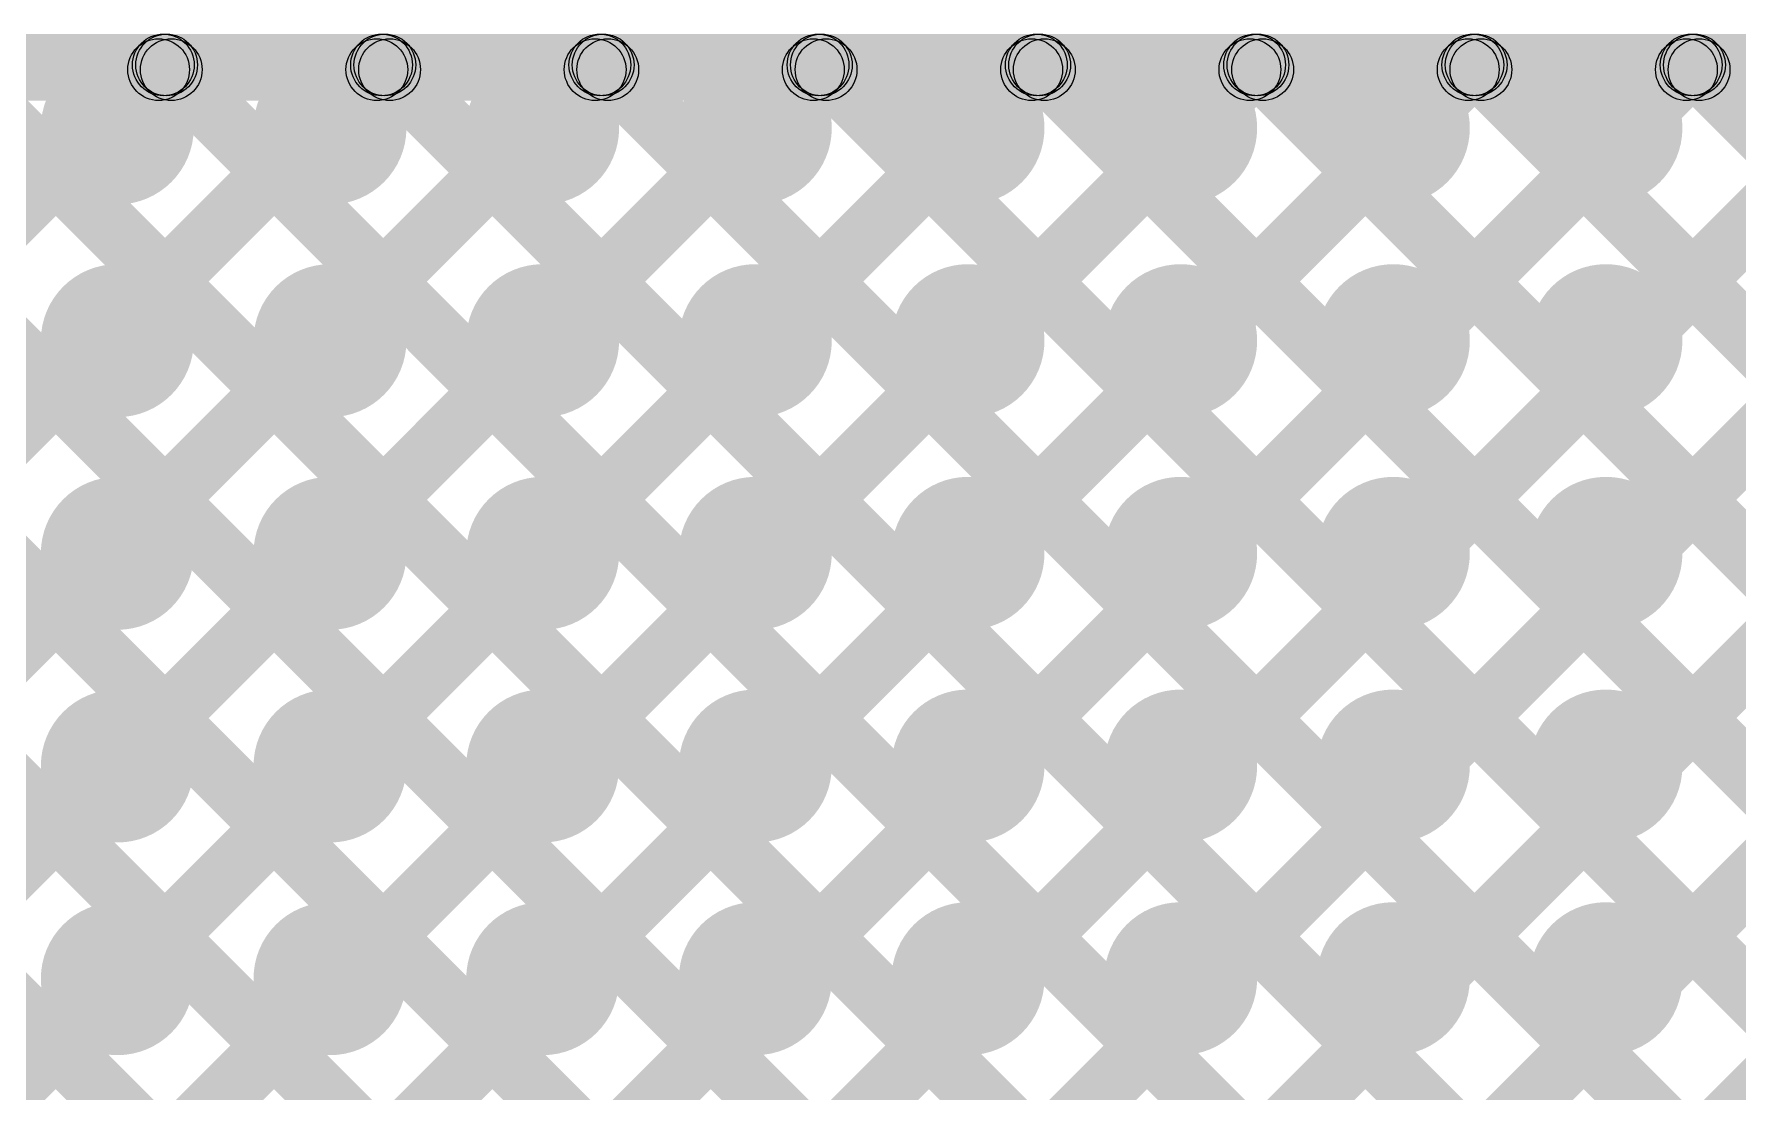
# Model space of a CAD drawing. Header units: millimetres. Extents: x -0.28 to 3.03, y -0.05 to 3.12.
# Drawn here: x 1.2781 to 1.4989, y 2.9665 to 3.1036 of the extents above; entities that cross this region are included whole.
import ezdxf

# ---------------------------------------------------------------- set-up
doc = ezdxf.new("R2010")
doc.units = ezdxf.units.MM
doc.header["$MEASUREMENT"] = 0
for name, color, linetype in [('BottomLayer', 5, 'Continuous'), ('BottomSolder', 6, 'Continuous'), ('TopLayer', 1, 'Continuous'), ('TopSolder', 216, 'Continuous'), ('ViaHoleLayer', 16, 'Continuous')]:
    doc.layers.add(name, color=color, linetype=linetype)

msp = doc.modelspace()

# ---------------------------------------------------------------- hatches: boundary and pattern name
at = {"layer": 'BottomLayer'}
for points in [[(0.05, 3.09561), (0.05, 3.10361), (2.708, 3.10361), (2.708, 3.09561)], [(1.01499, 2.81406), (1.00933, 2.81972), (1.29205, 3.10243), (1.2977, 3.09678)], [(1.01499, 2.78577), (1.00933, 2.79143), (1.32033, 3.10243), (1.32599, 3.09678)], [(1.09573, 2.83823), (1.09007, 2.84389), (1.34862, 3.10243), (1.35427, 3.09678)], [(1.12545, 2.83967), (1.11979, 2.84533), (1.3769, 3.10243), (1.38256, 3.09678)], [(1.15624, 2.84217), (1.15058, 2.84783), (1.40519, 3.10243), (1.41084, 3.09678)], [(1.15106, 3.09678), (1.15672, 3.10243), (1.42267, 2.83648), (1.41701, 2.83083)], [(1.18452, 2.84217), (1.17886, 2.84783), (1.43347, 3.10243), (1.43913, 3.09678)], [(1.17934, 3.09678), (1.185, 3.10243), (1.43274, 2.85469), (1.42708, 2.84904)], [(1.21026, 2.83962), (1.2046, 2.84528), (1.46175, 3.10243), (1.46741, 3.09678)], [(1.20763, 3.09678), (1.21328, 3.10243), (1.44872, 2.86699), (1.44307, 2.86134)], [(1.23854, 2.83962), (1.23288, 2.84528), (1.49004, 3.10243), (1.49569, 3.09678)], [(1.23591, 3.09678), (1.24157, 3.10243), (1.47191, 2.87209), (1.46625, 2.86644)], [(1.2642, 3.09678), (1.26985, 3.10243), (1.52701, 2.84528), (1.52135, 2.83962)], [(1.29365, 2.86645), (1.28799, 2.8721), (1.51832, 3.10243), (1.52398, 3.09678)], [(1.29248, 3.09678), (1.29814, 3.10243), (1.55529, 2.84528), (1.54963, 2.83962)], [(1.31647, 2.86099), (1.31082, 2.86664), (1.54661, 3.10243), (1.55226, 3.09678)], [(1.32076, 3.09678), (1.32642, 3.10243), (1.58103, 2.84783), (1.57537, 2.84217)], [(1.33224, 2.84847), (1.32658, 2.85412), (1.57489, 3.10243), (1.58055, 3.09678)], [(1.34189, 2.80156), (1.33624, 2.80721), (1.63146, 3.10243), (1.63712, 3.09678)], [(1.34207, 2.83001), (1.33641, 2.83567), (1.60318, 3.10243), (1.60883, 3.09678)], [(1.34905, 3.09678), (1.35471, 3.10243), (1.60931, 2.84783), (1.60365, 2.84217)], [(1.37733, 3.09678), (1.38299, 3.10243), (1.99269, 2.49273), (1.98703, 2.48708)], [(1.40562, 3.09678), (1.41127, 3.10243), (2.00683, 2.50688), (2.00118, 2.50122)], [(1.4339, 3.09678), (1.43956, 3.10243), (2.02098, 2.52102), (2.01532, 2.51536)], [(1.46219, 3.09678), (1.46784, 3.10243), (2.01733, 2.55295), (2.01167, 2.54729)], [(1.49047, 3.09678), (1.49613, 3.10243), (2.01873, 2.57983), (2.01308, 2.57417)]]:
    msp.add_hatch(color=5, dxfattribs=at).paths.add_polyline_path(points)
h = msp.add_hatch(color=5, dxfattribs=at)
edge = h.paths.add_edge_path()
edge.add_arc((1.29488, 3.09961), 0.004, 0, 360)
h = msp.add_hatch(color=5, dxfattribs=at)
edge = h.paths.add_edge_path()
edge.add_arc((1.29531, 3.09961), 0.004, 0, 360)
h = msp.add_hatch(color=5, dxfattribs=at)
edge = h.paths.add_edge_path()
edge.add_arc((1.32316, 3.09961), 0.004, 0, 360)
h = msp.add_hatch(color=5, dxfattribs=at)
edge = h.paths.add_edge_path()
edge.add_arc((1.32359, 3.09961), 0.004, 0, 360)
h = msp.add_hatch(color=5, dxfattribs=at)
edge = h.paths.add_edge_path()
edge.add_arc((1.35145, 3.09961), 0.004, 0, 360)
h = msp.add_hatch(color=5, dxfattribs=at)
edge = h.paths.add_edge_path()
edge.add_arc((1.35188, 3.09961), 0.004, 0, 360)
h = msp.add_hatch(color=5, dxfattribs=at)
edge = h.paths.add_edge_path()
edge.add_arc((1.37973, 3.09961), 0.004, 0, 360)
h = msp.add_hatch(color=5, dxfattribs=at)
edge = h.paths.add_edge_path()
edge.add_arc((1.38016, 3.09961), 0.004, 0, 360)
h = msp.add_hatch(color=5, dxfattribs=at)
edge = h.paths.add_edge_path()
edge.add_arc((1.40801, 3.09961), 0.004, 0, 360)
h = msp.add_hatch(color=5, dxfattribs=at)
edge = h.paths.add_edge_path()
edge.add_arc((1.40845, 3.09961), 0.004, 0, 360)
h = msp.add_hatch(color=5, dxfattribs=at)
edge = h.paths.add_edge_path()
edge.add_arc((1.4363, 3.09961), 0.004, 0, 360)
h = msp.add_hatch(color=5, dxfattribs=at)
edge = h.paths.add_edge_path()
edge.add_arc((1.43673, 3.09961), 0.004, 0, 360)
h = msp.add_hatch(color=5, dxfattribs=at)
edge = h.paths.add_edge_path()
edge.add_arc((1.46458, 3.09961), 0.004, 0, 360)
h = msp.add_hatch(color=5, dxfattribs=at)
edge = h.paths.add_edge_path()
edge.add_arc((1.46501, 3.09961), 0.004, 0, 360)
h = msp.add_hatch(color=5, dxfattribs=at)
edge = h.paths.add_edge_path()
edge.add_arc((1.49287, 3.09961), 0.004, 0, 360)
h = msp.add_hatch(color=5, dxfattribs=at)
edge = h.paths.add_edge_path()
edge.add_arc((1.4933, 3.09961), 0.004, 0, 360)
h = msp.add_hatch(color=5, dxfattribs=at)
edge = h.paths.add_edge_path()
edge.add_arc((1.28892, 3.09144), 0.00886, 0, 360)
h = msp.add_hatch(color=5, dxfattribs=at)
edge = h.paths.add_edge_path()
edge.add_arc((1.31648, 3.09144), 0.00886, 0, 360)
h = msp.add_hatch(color=5, dxfattribs=at)
edge = h.paths.add_edge_path()
edge.add_arc((1.34404, 3.09144), 0.00886, 0, 360)
h = msp.add_hatch(color=5, dxfattribs=at)
edge = h.paths.add_edge_path()
edge.add_arc((1.3716, 3.09144), 0.00886, 0, 360)
h = msp.add_hatch(color=5, dxfattribs=at)
edge = h.paths.add_edge_path()
edge.add_arc((1.39916, 3.09144), 0.00886, 0, 360)
h = msp.add_hatch(color=5, dxfattribs=at)
edge = h.paths.add_edge_path()
edge.add_arc((1.42672, 3.09144), 0.00886, 0, 360)
h = msp.add_hatch(color=5, dxfattribs=at)
edge = h.paths.add_edge_path()
edge.add_arc((1.45428, 3.09144), 0.00886, 0, 360)
h = msp.add_hatch(color=5, dxfattribs=at)
edge = h.paths.add_edge_path()
edge.add_arc((1.48183, 3.09144), 0.00886, 0, 360)
h = msp.add_hatch(color=5, dxfattribs=at)
edge = h.paths.add_edge_path()
edge.add_arc((1.28892, 3.06388), 0.00886, 0, 360)
h = msp.add_hatch(color=5, dxfattribs=at)
edge = h.paths.add_edge_path()
edge.add_arc((1.31648, 3.06388), 0.00886, 0, 360)
h = msp.add_hatch(color=5, dxfattribs=at)
edge = h.paths.add_edge_path()
edge.add_arc((1.34404, 3.06388), 0.00886, 0, 360)
h = msp.add_hatch(color=5, dxfattribs=at)
edge = h.paths.add_edge_path()
edge.add_arc((1.3716, 3.06388), 0.00886, 0, 360)
h = msp.add_hatch(color=5, dxfattribs=at)
edge = h.paths.add_edge_path()
edge.add_arc((1.39916, 3.06388), 0.00886, 0, 360)
h = msp.add_hatch(color=5, dxfattribs=at)
edge = h.paths.add_edge_path()
edge.add_arc((1.42672, 3.06388), 0.00886, 0, 360)
h = msp.add_hatch(color=5, dxfattribs=at)
edge = h.paths.add_edge_path()
edge.add_arc((1.45428, 3.06388), 0.00886, 0, 360)
h = msp.add_hatch(color=5, dxfattribs=at)
edge = h.paths.add_edge_path()
edge.add_arc((1.48183, 3.06388), 0.00886, 0, 360)
h = msp.add_hatch(color=5, dxfattribs=at)
edge = h.paths.add_edge_path()
edge.add_arc((1.28892, 3.03632), 0.00886, 0, 360)
h = msp.add_hatch(color=5, dxfattribs=at)
edge = h.paths.add_edge_path()
edge.add_arc((1.31648, 3.03632), 0.00886, 0, 360)
h = msp.add_hatch(color=5, dxfattribs=at)
edge = h.paths.add_edge_path()
edge.add_arc((1.34404, 3.03632), 0.00886, 0, 360)
h = msp.add_hatch(color=5, dxfattribs=at)
edge = h.paths.add_edge_path()
edge.add_arc((1.3716, 3.03632), 0.00886, 0, 360)
h = msp.add_hatch(color=5, dxfattribs=at)
edge = h.paths.add_edge_path()
edge.add_arc((1.39916, 3.03632), 0.00886, 0, 360)
h = msp.add_hatch(color=5, dxfattribs=at)
edge = h.paths.add_edge_path()
edge.add_arc((1.42672, 3.03632), 0.00886, 0, 360)
h = msp.add_hatch(color=5, dxfattribs=at)
edge = h.paths.add_edge_path()
edge.add_arc((1.45428, 3.03632), 0.00886, 0, 360)
h = msp.add_hatch(color=5, dxfattribs=at)
edge = h.paths.add_edge_path()
edge.add_arc((1.48183, 3.03632), 0.00886, 0, 360)
h = msp.add_hatch(color=5, dxfattribs=at)
edge = h.paths.add_edge_path()
edge.add_arc((1.28892, 3.00876), 0.00886, 0, 360)
h = msp.add_hatch(color=5, dxfattribs=at)
edge = h.paths.add_edge_path()
edge.add_arc((1.31648, 3.00876), 0.00886, 0, 360)
h = msp.add_hatch(color=5, dxfattribs=at)
edge = h.paths.add_edge_path()
edge.add_arc((1.34404, 3.00876), 0.00886, 0, 360)
h = msp.add_hatch(color=5, dxfattribs=at)
edge = h.paths.add_edge_path()
edge.add_arc((1.3716, 3.00876), 0.00886, 0, 360)
h = msp.add_hatch(color=5, dxfattribs=at)
edge = h.paths.add_edge_path()
edge.add_arc((1.39916, 3.00876), 0.00886, 0, 360)
h = msp.add_hatch(color=5, dxfattribs=at)
edge = h.paths.add_edge_path()
edge.add_arc((1.42672, 3.00876), 0.00886, 0, 360)
h = msp.add_hatch(color=5, dxfattribs=at)
edge = h.paths.add_edge_path()
edge.add_arc((1.45428, 3.00876), 0.00886, 0, 360)
h = msp.add_hatch(color=5, dxfattribs=at)
edge = h.paths.add_edge_path()
edge.add_arc((1.48183, 3.00876), 0.00886, 0, 360)
h = msp.add_hatch(color=5, dxfattribs=at)
edge = h.paths.add_edge_path()
edge.add_arc((1.28892, 2.9812), 0.00886, 0, 360)
h = msp.add_hatch(color=5, dxfattribs=at)
edge = h.paths.add_edge_path()
edge.add_arc((1.31648, 2.9812), 0.00886, 0, 360)
h = msp.add_hatch(color=5, dxfattribs=at)
edge = h.paths.add_edge_path()
edge.add_arc((1.34404, 2.9812), 0.00886, 0, 360)
h = msp.add_hatch(color=5, dxfattribs=at)
edge = h.paths.add_edge_path()
edge.add_arc((1.3716, 2.9812), 0.00886, 0, 360)
h = msp.add_hatch(color=5, dxfattribs=at)
edge = h.paths.add_edge_path()
edge.add_arc((1.39916, 2.9812), 0.00886, 0, 360)
h = msp.add_hatch(color=5, dxfattribs=at)
edge = h.paths.add_edge_path()
edge.add_arc((1.42672, 2.9812), 0.00886, 0, 360)
h = msp.add_hatch(color=5, dxfattribs=at)
edge = h.paths.add_edge_path()
edge.add_arc((1.45428, 2.9812), 0.00886, 0, 360)
h = msp.add_hatch(color=5, dxfattribs=at)
edge = h.paths.add_edge_path()
edge.add_arc((1.48183, 2.9812), 0.00886, 0, 360)
at = {"layer": 'BottomSolder'}
h = msp.add_hatch(color=6, dxfattribs=at)
edge = h.paths.add_edge_path()
edge.add_arc((1.28892, 3.09144), 0.00991, 0, 360)
h = msp.add_hatch(color=6, dxfattribs=at)
edge = h.paths.add_edge_path()
edge.add_arc((1.31648, 3.09144), 0.00991, 0, 360)
h = msp.add_hatch(color=6, dxfattribs=at)
edge = h.paths.add_edge_path()
edge.add_arc((1.34404, 3.09144), 0.00991, 0, 360)
h = msp.add_hatch(color=6, dxfattribs=at)
edge = h.paths.add_edge_path()
edge.add_arc((1.3716, 3.09144), 0.00991, 0, 360)
h = msp.add_hatch(color=6, dxfattribs=at)
edge = h.paths.add_edge_path()
edge.add_arc((1.39916, 3.09144), 0.00991, 0, 360)
h = msp.add_hatch(color=6, dxfattribs=at)
edge = h.paths.add_edge_path()
edge.add_arc((1.42672, 3.09144), 0.00991, 0, 360)
h = msp.add_hatch(color=6, dxfattribs=at)
edge = h.paths.add_edge_path()
edge.add_arc((1.45428, 3.09144), 0.00991, 0, 360)
h = msp.add_hatch(color=6, dxfattribs=at)
edge = h.paths.add_edge_path()
edge.add_arc((1.48183, 3.09144), 0.00991, 0, 360)
h = msp.add_hatch(color=6, dxfattribs=at)
edge = h.paths.add_edge_path()
edge.add_arc((1.28892, 3.06388), 0.00991, 0, 360)
h = msp.add_hatch(color=6, dxfattribs=at)
edge = h.paths.add_edge_path()
edge.add_arc((1.31648, 3.06388), 0.00991, 0, 360)
h = msp.add_hatch(color=6, dxfattribs=at)
edge = h.paths.add_edge_path()
edge.add_arc((1.34404, 3.06388), 0.00991, 0, 360)
h = msp.add_hatch(color=6, dxfattribs=at)
edge = h.paths.add_edge_path()
edge.add_arc((1.3716, 3.06388), 0.00991, 0, 360)
h = msp.add_hatch(color=6, dxfattribs=at)
edge = h.paths.add_edge_path()
edge.add_arc((1.39916, 3.06388), 0.00991, 0, 360)
h = msp.add_hatch(color=6, dxfattribs=at)
edge = h.paths.add_edge_path()
edge.add_arc((1.42672, 3.06388), 0.00991, 0, 360)
h = msp.add_hatch(color=6, dxfattribs=at)
edge = h.paths.add_edge_path()
edge.add_arc((1.45428, 3.06388), 0.00991, 0, 360)
h = msp.add_hatch(color=6, dxfattribs=at)
edge = h.paths.add_edge_path()
edge.add_arc((1.48183, 3.06388), 0.00991, 0, 360)
h = msp.add_hatch(color=6, dxfattribs=at)
edge = h.paths.add_edge_path()
edge.add_arc((1.28892, 3.03632), 0.00991, 0, 360)
h = msp.add_hatch(color=6, dxfattribs=at)
edge = h.paths.add_edge_path()
edge.add_arc((1.31648, 3.03632), 0.00991, 0, 360)
h = msp.add_hatch(color=6, dxfattribs=at)
edge = h.paths.add_edge_path()
edge.add_arc((1.34404, 3.03632), 0.00991, 0, 360)
h = msp.add_hatch(color=6, dxfattribs=at)
edge = h.paths.add_edge_path()
edge.add_arc((1.3716, 3.03632), 0.00991, 0, 360)
h = msp.add_hatch(color=6, dxfattribs=at)
edge = h.paths.add_edge_path()
edge.add_arc((1.39916, 3.03632), 0.00991, 0, 360)
h = msp.add_hatch(color=6, dxfattribs=at)
edge = h.paths.add_edge_path()
edge.add_arc((1.42672, 3.03632), 0.00991, 0, 360)
h = msp.add_hatch(color=6, dxfattribs=at)
edge = h.paths.add_edge_path()
edge.add_arc((1.45428, 3.03632), 0.00991, 0, 360)
h = msp.add_hatch(color=6, dxfattribs=at)
edge = h.paths.add_edge_path()
edge.add_arc((1.48183, 3.03632), 0.00991, 0, 360)
h = msp.add_hatch(color=6, dxfattribs=at)
edge = h.paths.add_edge_path()
edge.add_arc((1.28892, 3.00876), 0.00991, 0, 360)
h = msp.add_hatch(color=6, dxfattribs=at)
edge = h.paths.add_edge_path()
edge.add_arc((1.31648, 3.00876), 0.00991, 0, 360)
h = msp.add_hatch(color=6, dxfattribs=at)
edge = h.paths.add_edge_path()
edge.add_arc((1.34404, 3.00876), 0.00991, 0, 360)
h = msp.add_hatch(color=6, dxfattribs=at)
edge = h.paths.add_edge_path()
edge.add_arc((1.3716, 3.00876), 0.00991, 0, 360)
h = msp.add_hatch(color=6, dxfattribs=at)
edge = h.paths.add_edge_path()
edge.add_arc((1.39916, 3.00876), 0.00991, 0, 360)
h = msp.add_hatch(color=6, dxfattribs=at)
edge = h.paths.add_edge_path()
edge.add_arc((1.42672, 3.00876), 0.00991, 0, 360)
h = msp.add_hatch(color=6, dxfattribs=at)
edge = h.paths.add_edge_path()
edge.add_arc((1.45428, 3.00876), 0.00991, 0, 360)
h = msp.add_hatch(color=6, dxfattribs=at)
edge = h.paths.add_edge_path()
edge.add_arc((1.48183, 3.00876), 0.00991, 0, 360)
h = msp.add_hatch(color=6, dxfattribs=at)
edge = h.paths.add_edge_path()
edge.add_arc((1.28892, 2.9812), 0.00991, 0, 360)
h = msp.add_hatch(color=6, dxfattribs=at)
edge = h.paths.add_edge_path()
edge.add_arc((1.31648, 2.9812), 0.00991, 0, 360)
h = msp.add_hatch(color=6, dxfattribs=at)
edge = h.paths.add_edge_path()
edge.add_arc((1.34404, 2.9812), 0.00991, 0, 360)
h = msp.add_hatch(color=6, dxfattribs=at)
edge = h.paths.add_edge_path()
edge.add_arc((1.3716, 2.9812), 0.00991, 0, 360)
h = msp.add_hatch(color=6, dxfattribs=at)
edge = h.paths.add_edge_path()
edge.add_arc((1.39916, 2.9812), 0.00991, 0, 360)
h = msp.add_hatch(color=6, dxfattribs=at)
edge = h.paths.add_edge_path()
edge.add_arc((1.42672, 2.9812), 0.00991, 0, 360)
h = msp.add_hatch(color=6, dxfattribs=at)
edge = h.paths.add_edge_path()
edge.add_arc((1.45428, 2.9812), 0.00991, 0, 360)
h = msp.add_hatch(color=6, dxfattribs=at)
edge = h.paths.add_edge_path()
edge.add_arc((1.48183, 2.9812), 0.00991, 0, 360)
at = {"layer": 'TopLayer'}
for points in [[(0.05102, 3.095), (0.05102, 3.103), (2.70902, 3.103), (2.70902, 3.095)], [(1.06948, 2.86856), (1.06383, 2.87421), (1.29144, 3.10183), (1.2971, 3.09617)], [(1.08363, 2.85442), (1.07797, 2.86007), (1.31973, 3.10183), (1.32538, 3.09617)], [(1.09777, 2.84027), (1.09211, 2.84593), (1.34801, 3.10183), (1.35367, 3.09617)], [(1.11191, 2.82613), (1.10625, 2.83179), (1.37629, 3.10183), (1.38195, 3.09617)], [(1.12605, 2.81199), (1.1204, 2.81765), (1.40458, 3.10183), (1.41024, 3.09617)], [(1.1402, 2.79785), (1.13454, 2.8035), (1.43286, 3.10183), (1.43852, 3.09617)], [(1.14983, 2.7792), (1.14417, 2.78485), (1.46115, 3.10183), (1.4668, 3.09617)], [(1.14983, 2.75091), (1.14417, 2.75657), (1.48943, 3.10183), (1.49509, 3.09617)], [(1.15166, 3.09617), (1.15732, 3.10183), (1.42267, 2.83648), (1.41701, 2.83083)], [(1.17995, 3.09617), (1.18561, 3.10183), (1.43274, 2.85469), (1.42708, 2.84904)], [(1.20823, 3.09617), (1.21389, 3.10183), (1.44872, 2.86699), (1.44307, 2.86134)], [(1.23652, 3.09617), (1.24217, 3.10183), (1.47191, 2.87209), (1.46625, 2.86644)], [(1.2648, 3.09617), (1.27046, 3.10183), (2.71185, 1.66043), (2.7062, 1.65478)], [(1.29365, 2.86645), (1.28799, 2.8721), (1.51772, 3.10183), (1.52337, 3.09617)], [(1.29309, 3.09617), (1.29874, 3.10183), (2.71185, 1.68872), (2.7062, 1.68306)], [(1.31647, 2.86099), (1.31082, 2.86664), (1.546, 3.10183), (1.55166, 3.09617)], [(1.32137, 3.09617), (1.32703, 3.10183), (2.71185, 1.717), (2.7062, 1.71135)], [(1.33224, 2.84847), (1.32658, 2.85412), (1.57428, 3.10183), (1.57994, 3.09617)], [(1.34189, 2.80156), (1.33624, 2.80721), (1.63085, 3.10183), (1.63651, 3.09617)], [(1.34207, 2.83001), (1.33641, 2.83567), (1.60257, 3.10183), (1.60823, 3.09617)], [(1.34965, 3.09617), (1.35531, 3.10183), (2.71185, 1.74529), (2.7062, 1.73963)], [(1.37794, 3.09617), (1.3836, 3.10183), (2.71185, 1.77357), (2.7062, 1.76791)], [(1.40622, 3.09617), (1.41188, 3.10183), (2.71185, 1.80186), (2.7062, 1.7962)], [(1.43451, 3.09617), (1.44016, 3.10183), (2.71185, 1.83014), (2.7062, 1.82448)], [(1.46279, 3.09617), (1.46845, 3.10183), (2.71185, 1.85842), (2.7062, 1.85277)], [(1.49108, 3.09617), (1.49673, 3.10183), (2.71185, 1.88671), (2.7062, 1.88105)]]:
    msp.add_hatch(color=1, dxfattribs=at).paths.add_polyline_path(points)
h = msp.add_hatch(color=1, dxfattribs=at)
edge = h.paths.add_edge_path()
edge.add_arc((1.29427, 3.099), 0.004, 0, 360)
h = msp.add_hatch(color=1, dxfattribs=at)
edge = h.paths.add_edge_path()
edge.add_arc((1.29591, 3.099), 0.004, 0, 360)
h = msp.add_hatch(color=1, dxfattribs=at)
edge = h.paths.add_edge_path()
edge.add_arc((1.32255, 3.099), 0.004, 0, 360)
h = msp.add_hatch(color=1, dxfattribs=at)
edge = h.paths.add_edge_path()
edge.add_arc((1.3242, 3.099), 0.004, 0, 360)
h = msp.add_hatch(color=1, dxfattribs=at)
edge = h.paths.add_edge_path()
edge.add_arc((1.35084, 3.099), 0.004, 0, 360)
h = msp.add_hatch(color=1, dxfattribs=at)
edge = h.paths.add_edge_path()
edge.add_arc((1.35248, 3.099), 0.004, 0, 360)
h = msp.add_hatch(color=1, dxfattribs=at)
edge = h.paths.add_edge_path()
edge.add_arc((1.37912, 3.099), 0.004, 0, 360)
h = msp.add_hatch(color=1, dxfattribs=at)
edge = h.paths.add_edge_path()
edge.add_arc((1.38077, 3.099), 0.004, 0, 360)
h = msp.add_hatch(color=1, dxfattribs=at)
edge = h.paths.add_edge_path()
edge.add_arc((1.40741, 3.099), 0.004, 0, 360)
h = msp.add_hatch(color=1, dxfattribs=at)
edge = h.paths.add_edge_path()
edge.add_arc((1.40905, 3.099), 0.004, 0, 360)
h = msp.add_hatch(color=1, dxfattribs=at)
edge = h.paths.add_edge_path()
edge.add_arc((1.43569, 3.099), 0.004, 0, 360)
h = msp.add_hatch(color=1, dxfattribs=at)
edge = h.paths.add_edge_path()
edge.add_arc((1.43734, 3.099), 0.004, 0, 360)
h = msp.add_hatch(color=1, dxfattribs=at)
edge = h.paths.add_edge_path()
edge.add_arc((1.46398, 3.099), 0.004, 0, 360)
h = msp.add_hatch(color=1, dxfattribs=at)
edge = h.paths.add_edge_path()
edge.add_arc((1.46562, 3.099), 0.004, 0, 360)
h = msp.add_hatch(color=1, dxfattribs=at)
edge = h.paths.add_edge_path()
edge.add_arc((1.49226, 3.099), 0.004, 0, 360)
h = msp.add_hatch(color=1, dxfattribs=at)
edge = h.paths.add_edge_path()
edge.add_arc((1.4939, 3.099), 0.004, 0, 360)
h = msp.add_hatch(color=1, dxfattribs=at)
edge = h.paths.add_edge_path()
edge.add_arc((1.28892, 3.09144), 0.00886, 0, 360)
h = msp.add_hatch(color=1, dxfattribs=at)
edge = h.paths.add_edge_path()
edge.add_arc((1.31648, 3.09144), 0.00886, 0, 360)
h = msp.add_hatch(color=1, dxfattribs=at)
edge = h.paths.add_edge_path()
edge.add_arc((1.34404, 3.09144), 0.00886, 0, 360)
h = msp.add_hatch(color=1, dxfattribs=at)
edge = h.paths.add_edge_path()
edge.add_arc((1.3716, 3.09144), 0.00886, 0, 360)
h = msp.add_hatch(color=1, dxfattribs=at)
edge = h.paths.add_edge_path()
edge.add_arc((1.39916, 3.09144), 0.00886, 0, 360)
h = msp.add_hatch(color=1, dxfattribs=at)
edge = h.paths.add_edge_path()
edge.add_arc((1.42672, 3.09144), 0.00886, 0, 360)
h = msp.add_hatch(color=1, dxfattribs=at)
edge = h.paths.add_edge_path()
edge.add_arc((1.45428, 3.09144), 0.00886, 0, 360)
h = msp.add_hatch(color=1, dxfattribs=at)
edge = h.paths.add_edge_path()
edge.add_arc((1.48183, 3.09144), 0.00886, 0, 360)
h = msp.add_hatch(color=1, dxfattribs=at)
edge = h.paths.add_edge_path()
edge.add_arc((1.28892, 3.06388), 0.00886, 0, 360)
h = msp.add_hatch(color=1, dxfattribs=at)
edge = h.paths.add_edge_path()
edge.add_arc((1.31648, 3.06388), 0.00886, 0, 360)
h = msp.add_hatch(color=1, dxfattribs=at)
edge = h.paths.add_edge_path()
edge.add_arc((1.34404, 3.06388), 0.00886, 0, 360)
h = msp.add_hatch(color=1, dxfattribs=at)
edge = h.paths.add_edge_path()
edge.add_arc((1.3716, 3.06388), 0.00886, 0, 360)
h = msp.add_hatch(color=1, dxfattribs=at)
edge = h.paths.add_edge_path()
edge.add_arc((1.39916, 3.06388), 0.00886, 0, 360)
h = msp.add_hatch(color=1, dxfattribs=at)
edge = h.paths.add_edge_path()
edge.add_arc((1.42672, 3.06388), 0.00886, 0, 360)
h = msp.add_hatch(color=1, dxfattribs=at)
edge = h.paths.add_edge_path()
edge.add_arc((1.45428, 3.06388), 0.00886, 0, 360)
h = msp.add_hatch(color=1, dxfattribs=at)
edge = h.paths.add_edge_path()
edge.add_arc((1.48183, 3.06388), 0.00886, 0, 360)
h = msp.add_hatch(color=1, dxfattribs=at)
edge = h.paths.add_edge_path()
edge.add_arc((1.28892, 3.03632), 0.00886, 0, 360)
h = msp.add_hatch(color=1, dxfattribs=at)
edge = h.paths.add_edge_path()
edge.add_arc((1.31648, 3.03632), 0.00886, 0, 360)
h = msp.add_hatch(color=1, dxfattribs=at)
edge = h.paths.add_edge_path()
edge.add_arc((1.34404, 3.03632), 0.00886, 0, 360)
h = msp.add_hatch(color=1, dxfattribs=at)
edge = h.paths.add_edge_path()
edge.add_arc((1.3716, 3.03632), 0.00886, 0, 360)
h = msp.add_hatch(color=1, dxfattribs=at)
edge = h.paths.add_edge_path()
edge.add_arc((1.39916, 3.03632), 0.00886, 0, 360)
h = msp.add_hatch(color=1, dxfattribs=at)
edge = h.paths.add_edge_path()
edge.add_arc((1.42672, 3.03632), 0.00886, 0, 360)
h = msp.add_hatch(color=1, dxfattribs=at)
edge = h.paths.add_edge_path()
edge.add_arc((1.45428, 3.03632), 0.00886, 0, 360)
h = msp.add_hatch(color=1, dxfattribs=at)
edge = h.paths.add_edge_path()
edge.add_arc((1.48183, 3.03632), 0.00886, 0, 360)
h = msp.add_hatch(color=1, dxfattribs=at)
edge = h.paths.add_edge_path()
edge.add_arc((1.28892, 3.00876), 0.00886, 0, 360)
h = msp.add_hatch(color=1, dxfattribs=at)
edge = h.paths.add_edge_path()
edge.add_arc((1.31648, 3.00876), 0.00886, 0, 360)
h = msp.add_hatch(color=1, dxfattribs=at)
edge = h.paths.add_edge_path()
edge.add_arc((1.34404, 3.00876), 0.00886, 0, 360)
h = msp.add_hatch(color=1, dxfattribs=at)
edge = h.paths.add_edge_path()
edge.add_arc((1.3716, 3.00876), 0.00886, 0, 360)
h = msp.add_hatch(color=1, dxfattribs=at)
edge = h.paths.add_edge_path()
edge.add_arc((1.39916, 3.00876), 0.00886, 0, 360)
h = msp.add_hatch(color=1, dxfattribs=at)
edge = h.paths.add_edge_path()
edge.add_arc((1.42672, 3.00876), 0.00886, 0, 360)
h = msp.add_hatch(color=1, dxfattribs=at)
edge = h.paths.add_edge_path()
edge.add_arc((1.45428, 3.00876), 0.00886, 0, 360)
h = msp.add_hatch(color=1, dxfattribs=at)
edge = h.paths.add_edge_path()
edge.add_arc((1.48183, 3.00876), 0.00886, 0, 360)
h = msp.add_hatch(color=1, dxfattribs=at)
edge = h.paths.add_edge_path()
edge.add_arc((1.28892, 2.9812), 0.00886, 0, 360)
h = msp.add_hatch(color=1, dxfattribs=at)
edge = h.paths.add_edge_path()
edge.add_arc((1.31648, 2.9812), 0.00886, 0, 360)
h = msp.add_hatch(color=1, dxfattribs=at)
edge = h.paths.add_edge_path()
edge.add_arc((1.34404, 2.9812), 0.00886, 0, 360)
h = msp.add_hatch(color=1, dxfattribs=at)
edge = h.paths.add_edge_path()
edge.add_arc((1.3716, 2.9812), 0.00886, 0, 360)
h = msp.add_hatch(color=1, dxfattribs=at)
edge = h.paths.add_edge_path()
edge.add_arc((1.39916, 2.9812), 0.00886, 0, 360)
h = msp.add_hatch(color=1, dxfattribs=at)
edge = h.paths.add_edge_path()
edge.add_arc((1.42672, 2.9812), 0.00886, 0, 360)
h = msp.add_hatch(color=1, dxfattribs=at)
edge = h.paths.add_edge_path()
edge.add_arc((1.45428, 2.9812), 0.00886, 0, 360)
h = msp.add_hatch(color=1, dxfattribs=at)
edge = h.paths.add_edge_path()
edge.add_arc((1.48183, 2.9812), 0.00886, 0, 360)
at = {"layer": 'TopSolder'}
h = msp.add_hatch(color=216, dxfattribs=at)
edge = h.paths.add_edge_path()
edge.add_arc((1.28892, 3.09144), 0.00991, 0, 360)
h = msp.add_hatch(color=216, dxfattribs=at)
edge = h.paths.add_edge_path()
edge.add_arc((1.31648, 3.09144), 0.00991, 0, 360)
h = msp.add_hatch(color=216, dxfattribs=at)
edge = h.paths.add_edge_path()
edge.add_arc((1.34404, 3.09144), 0.00991, 0, 360)
h = msp.add_hatch(color=216, dxfattribs=at)
edge = h.paths.add_edge_path()
edge.add_arc((1.3716, 3.09144), 0.00991, 0, 360)
h = msp.add_hatch(color=216, dxfattribs=at)
edge = h.paths.add_edge_path()
edge.add_arc((1.39916, 3.09144), 0.00991, 0, 360)
h = msp.add_hatch(color=216, dxfattribs=at)
edge = h.paths.add_edge_path()
edge.add_arc((1.42672, 3.09144), 0.00991, 0, 360)
h = msp.add_hatch(color=216, dxfattribs=at)
edge = h.paths.add_edge_path()
edge.add_arc((1.45428, 3.09144), 0.00991, 0, 360)
h = msp.add_hatch(color=216, dxfattribs=at)
edge = h.paths.add_edge_path()
edge.add_arc((1.48183, 3.09144), 0.00991, 0, 360)
h = msp.add_hatch(color=216, dxfattribs=at)
edge = h.paths.add_edge_path()
edge.add_arc((1.28892, 3.06388), 0.00991, 0, 360)
h = msp.add_hatch(color=216, dxfattribs=at)
edge = h.paths.add_edge_path()
edge.add_arc((1.31648, 3.06388), 0.00991, 0, 360)
h = msp.add_hatch(color=216, dxfattribs=at)
edge = h.paths.add_edge_path()
edge.add_arc((1.34404, 3.06388), 0.00991, 0, 360)
h = msp.add_hatch(color=216, dxfattribs=at)
edge = h.paths.add_edge_path()
edge.add_arc((1.3716, 3.06388), 0.00991, 0, 360)
h = msp.add_hatch(color=216, dxfattribs=at)
edge = h.paths.add_edge_path()
edge.add_arc((1.39916, 3.06388), 0.00991, 0, 360)
h = msp.add_hatch(color=216, dxfattribs=at)
edge = h.paths.add_edge_path()
edge.add_arc((1.42672, 3.06388), 0.00991, 0, 360)
h = msp.add_hatch(color=216, dxfattribs=at)
edge = h.paths.add_edge_path()
edge.add_arc((1.45428, 3.06388), 0.00991, 0, 360)
h = msp.add_hatch(color=216, dxfattribs=at)
edge = h.paths.add_edge_path()
edge.add_arc((1.48183, 3.06388), 0.00991, 0, 360)
h = msp.add_hatch(color=216, dxfattribs=at)
edge = h.paths.add_edge_path()
edge.add_arc((1.28892, 3.03632), 0.00991, 0, 360)
h = msp.add_hatch(color=216, dxfattribs=at)
edge = h.paths.add_edge_path()
edge.add_arc((1.31648, 3.03632), 0.00991, 0, 360)
h = msp.add_hatch(color=216, dxfattribs=at)
edge = h.paths.add_edge_path()
edge.add_arc((1.34404, 3.03632), 0.00991, 0, 360)
h = msp.add_hatch(color=216, dxfattribs=at)
edge = h.paths.add_edge_path()
edge.add_arc((1.3716, 3.03632), 0.00991, 0, 360)
h = msp.add_hatch(color=216, dxfattribs=at)
edge = h.paths.add_edge_path()
edge.add_arc((1.39916, 3.03632), 0.00991, 0, 360)
h = msp.add_hatch(color=216, dxfattribs=at)
edge = h.paths.add_edge_path()
edge.add_arc((1.42672, 3.03632), 0.00991, 0, 360)
h = msp.add_hatch(color=216, dxfattribs=at)
edge = h.paths.add_edge_path()
edge.add_arc((1.45428, 3.03632), 0.00991, 0, 360)
h = msp.add_hatch(color=216, dxfattribs=at)
edge = h.paths.add_edge_path()
edge.add_arc((1.48183, 3.03632), 0.00991, 0, 360)
h = msp.add_hatch(color=216, dxfattribs=at)
edge = h.paths.add_edge_path()
edge.add_arc((1.28892, 3.00876), 0.00991, 0, 360)
h = msp.add_hatch(color=216, dxfattribs=at)
edge = h.paths.add_edge_path()
edge.add_arc((1.31648, 3.00876), 0.00991, 0, 360)
h = msp.add_hatch(color=216, dxfattribs=at)
edge = h.paths.add_edge_path()
edge.add_arc((1.34404, 3.00876), 0.00991, 0, 360)
h = msp.add_hatch(color=216, dxfattribs=at)
edge = h.paths.add_edge_path()
edge.add_arc((1.3716, 3.00876), 0.00991, 0, 360)
h = msp.add_hatch(color=216, dxfattribs=at)
edge = h.paths.add_edge_path()
edge.add_arc((1.39916, 3.00876), 0.00991, 0, 360)
h = msp.add_hatch(color=216, dxfattribs=at)
edge = h.paths.add_edge_path()
edge.add_arc((1.42672, 3.00876), 0.00991, 0, 360)
h = msp.add_hatch(color=216, dxfattribs=at)
edge = h.paths.add_edge_path()
edge.add_arc((1.45428, 3.00876), 0.00991, 0, 360)
h = msp.add_hatch(color=216, dxfattribs=at)
edge = h.paths.add_edge_path()
edge.add_arc((1.48183, 3.00876), 0.00991, 0, 360)
h = msp.add_hatch(color=216, dxfattribs=at)
edge = h.paths.add_edge_path()
edge.add_arc((1.28892, 2.9812), 0.00991, 0, 360)
h = msp.add_hatch(color=216, dxfattribs=at)
edge = h.paths.add_edge_path()
edge.add_arc((1.31648, 2.9812), 0.00991, 0, 360)
h = msp.add_hatch(color=216, dxfattribs=at)
edge = h.paths.add_edge_path()
edge.add_arc((1.34404, 2.9812), 0.00991, 0, 360)
h = msp.add_hatch(color=216, dxfattribs=at)
edge = h.paths.add_edge_path()
edge.add_arc((1.3716, 2.9812), 0.00991, 0, 360)
h = msp.add_hatch(color=216, dxfattribs=at)
edge = h.paths.add_edge_path()
edge.add_arc((1.39916, 2.9812), 0.00991, 0, 360)
h = msp.add_hatch(color=216, dxfattribs=at)
edge = h.paths.add_edge_path()
edge.add_arc((1.42672, 2.9812), 0.00991, 0, 360)
h = msp.add_hatch(color=216, dxfattribs=at)
edge = h.paths.add_edge_path()
edge.add_arc((1.45428, 2.9812), 0.00991, 0, 360)
h = msp.add_hatch(color=216, dxfattribs=at)
edge = h.paths.add_edge_path()
edge.add_arc((1.48183, 2.9812), 0.00991, 0, 360)
at = {"layer": 'ViaHoleLayer'}
h = msp.add_hatch(color=16, dxfattribs=at)
edge = h.paths.add_edge_path()
edge.add_arc((1.28892, 3.09144), 0.00591, 0, 360)
h = msp.add_hatch(color=16, dxfattribs=at)
edge = h.paths.add_edge_path()
edge.add_arc((1.31648, 3.09144), 0.00591, 0, 360)
h = msp.add_hatch(color=16, dxfattribs=at)
edge = h.paths.add_edge_path()
edge.add_arc((1.34404, 3.09144), 0.00591, 0, 360)
h = msp.add_hatch(color=16, dxfattribs=at)
edge = h.paths.add_edge_path()
edge.add_arc((1.3716, 3.09144), 0.00591, 0, 360)
h = msp.add_hatch(color=16, dxfattribs=at)
edge = h.paths.add_edge_path()
edge.add_arc((1.39916, 3.09144), 0.00591, 0, 360)
h = msp.add_hatch(color=16, dxfattribs=at)
edge = h.paths.add_edge_path()
edge.add_arc((1.42672, 3.09144), 0.00591, 0, 360)
h = msp.add_hatch(color=16, dxfattribs=at)
edge = h.paths.add_edge_path()
edge.add_arc((1.45428, 3.09144), 0.00591, 0, 360)
h = msp.add_hatch(color=16, dxfattribs=at)
edge = h.paths.add_edge_path()
edge.add_arc((1.48183, 3.09144), 0.00591, 0, 360)
h = msp.add_hatch(color=16, dxfattribs=at)
edge = h.paths.add_edge_path()
edge.add_arc((1.28892, 3.06388), 0.00591, 0, 360)
h = msp.add_hatch(color=16, dxfattribs=at)
edge = h.paths.add_edge_path()
edge.add_arc((1.31648, 3.06388), 0.00591, 0, 360)
h = msp.add_hatch(color=16, dxfattribs=at)
edge = h.paths.add_edge_path()
edge.add_arc((1.34404, 3.06388), 0.00591, 0, 360)
h = msp.add_hatch(color=16, dxfattribs=at)
edge = h.paths.add_edge_path()
edge.add_arc((1.3716, 3.06388), 0.00591, 0, 360)
h = msp.add_hatch(color=16, dxfattribs=at)
edge = h.paths.add_edge_path()
edge.add_arc((1.39916, 3.06388), 0.00591, 0, 360)
h = msp.add_hatch(color=16, dxfattribs=at)
edge = h.paths.add_edge_path()
edge.add_arc((1.42672, 3.06388), 0.00591, 0, 360)
h = msp.add_hatch(color=16, dxfattribs=at)
edge = h.paths.add_edge_path()
edge.add_arc((1.45428, 3.06388), 0.00591, 0, 360)
h = msp.add_hatch(color=16, dxfattribs=at)
edge = h.paths.add_edge_path()
edge.add_arc((1.48183, 3.06388), 0.00591, 0, 360)
h = msp.add_hatch(color=16, dxfattribs=at)
edge = h.paths.add_edge_path()
edge.add_arc((1.28892, 3.03632), 0.00591, 0, 360)
h = msp.add_hatch(color=16, dxfattribs=at)
edge = h.paths.add_edge_path()
edge.add_arc((1.31648, 3.03632), 0.00591, 0, 360)
h = msp.add_hatch(color=16, dxfattribs=at)
edge = h.paths.add_edge_path()
edge.add_arc((1.34404, 3.03632), 0.00591, 0, 360)
h = msp.add_hatch(color=16, dxfattribs=at)
edge = h.paths.add_edge_path()
edge.add_arc((1.3716, 3.03632), 0.00591, 0, 360)
h = msp.add_hatch(color=16, dxfattribs=at)
edge = h.paths.add_edge_path()
edge.add_arc((1.39916, 3.03632), 0.00591, 0, 360)
h = msp.add_hatch(color=16, dxfattribs=at)
edge = h.paths.add_edge_path()
edge.add_arc((1.42672, 3.03632), 0.00591, 0, 360)
h = msp.add_hatch(color=16, dxfattribs=at)
edge = h.paths.add_edge_path()
edge.add_arc((1.45428, 3.03632), 0.00591, 0, 360)
h = msp.add_hatch(color=16, dxfattribs=at)
edge = h.paths.add_edge_path()
edge.add_arc((1.48183, 3.03632), 0.00591, 0, 360)
h = msp.add_hatch(color=16, dxfattribs=at)
edge = h.paths.add_edge_path()
edge.add_arc((1.28892, 3.00876), 0.00591, 0, 360)
h = msp.add_hatch(color=16, dxfattribs=at)
edge = h.paths.add_edge_path()
edge.add_arc((1.31648, 3.00876), 0.00591, 0, 360)
h = msp.add_hatch(color=16, dxfattribs=at)
edge = h.paths.add_edge_path()
edge.add_arc((1.34404, 3.00876), 0.00591, 0, 360)
h = msp.add_hatch(color=16, dxfattribs=at)
edge = h.paths.add_edge_path()
edge.add_arc((1.3716, 3.00876), 0.00591, 0, 360)
h = msp.add_hatch(color=16, dxfattribs=at)
edge = h.paths.add_edge_path()
edge.add_arc((1.39916, 3.00876), 0.00591, 0, 360)
h = msp.add_hatch(color=16, dxfattribs=at)
edge = h.paths.add_edge_path()
edge.add_arc((1.42672, 3.00876), 0.00591, 0, 360)
h = msp.add_hatch(color=16, dxfattribs=at)
edge = h.paths.add_edge_path()
edge.add_arc((1.45428, 3.00876), 0.00591, 0, 360)
h = msp.add_hatch(color=16, dxfattribs=at)
edge = h.paths.add_edge_path()
edge.add_arc((1.48183, 3.00876), 0.00591, 0, 360)
h = msp.add_hatch(color=16, dxfattribs=at)
edge = h.paths.add_edge_path()
edge.add_arc((1.28892, 2.9812), 0.00591, 0, 360)
h = msp.add_hatch(color=16, dxfattribs=at)
edge = h.paths.add_edge_path()
edge.add_arc((1.31648, 2.9812), 0.00591, 0, 360)
h = msp.add_hatch(color=16, dxfattribs=at)
edge = h.paths.add_edge_path()
edge.add_arc((1.34404, 2.9812), 0.00591, 0, 360)
h = msp.add_hatch(color=16, dxfattribs=at)
edge = h.paths.add_edge_path()
edge.add_arc((1.3716, 2.9812), 0.00591, 0, 360)
h = msp.add_hatch(color=16, dxfattribs=at)
edge = h.paths.add_edge_path()
edge.add_arc((1.39916, 2.9812), 0.00591, 0, 360)
h = msp.add_hatch(color=16, dxfattribs=at)
edge = h.paths.add_edge_path()
edge.add_arc((1.42672, 2.9812), 0.00591, 0, 360)
h = msp.add_hatch(color=16, dxfattribs=at)
edge = h.paths.add_edge_path()
edge.add_arc((1.45428, 2.9812), 0.00591, 0, 360)
h = msp.add_hatch(color=16, dxfattribs=at)
edge = h.paths.add_edge_path()
edge.add_arc((1.48183, 2.9812), 0.00591, 0, 360)

# ---------------------------------------------------------------- linework, layer by layer
at = {"layer": 'BottomLayer'}
for centre in [(1.29488, 3.09961), (1.29531, 3.09961), (1.32316, 3.09961), (1.32359, 3.09961), (1.35145, 3.09961), (1.35188, 3.09961), (1.37973, 3.09961), (1.38016, 3.09961), (1.40801, 3.09961), (1.40845, 3.09961), (1.4363, 3.09961), (1.43673, 3.09961), (1.46458, 3.09961), (1.46501, 3.09961), (1.49287, 3.09961), (1.4933, 3.09961)]:
    msp.add_circle(centre, 0.004, dxfattribs=at)
at = {"layer": 'TopLayer'}
for centre in [(1.29427, 3.099), (1.29591, 3.099), (1.32255, 3.099), (1.3242, 3.099), (1.35084, 3.099), (1.35248, 3.099), (1.37912, 3.099), (1.38077, 3.099), (1.40741, 3.099), (1.40905, 3.099), (1.43569, 3.099), (1.43734, 3.099), (1.46398, 3.099), (1.46562, 3.099), (1.49226, 3.099), (1.4939, 3.099)]:
    msp.add_circle(centre, 0.004, dxfattribs=at)

doc.saveas('drawing.dxf')
